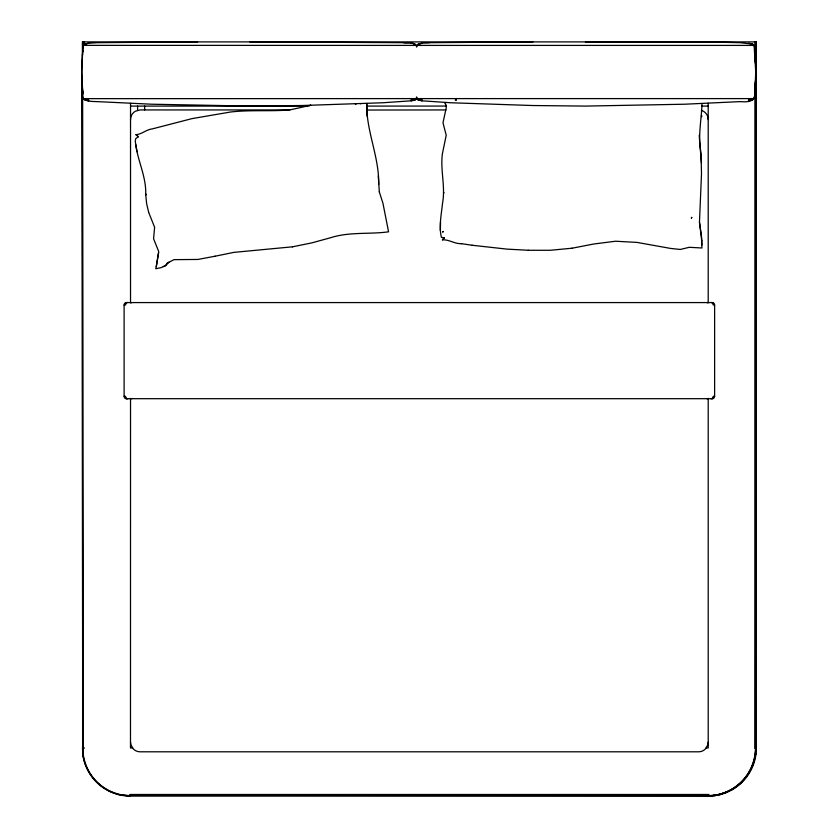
<?xml version="1.0" encoding="UTF-8"?>
<svg xmlns="http://www.w3.org/2000/svg" width="838" height="838" viewBox="0 0 838 838"><rect width="100%" height="100%" fill="white"/><g stroke="black" fill="none" stroke-linecap="round" stroke-linejoin="round"><path stroke-width="1.26" d="M378.671 184.454C379.384 157.031 366.059 130.958 366.74 103.43M753.666 45.357L752.576 44.058L754.127 45.671L755.719 71.89L755.164 85.644L754.745 747.957L754.745 748.596L755.876 748.596L755.509 754.179A47.693 47.693 0 0 1 714.479 795.262L708.257 795.65M755.363 82.574L755.719 747.957L755.719 72.215M755.719 71.796L755.719 41.9M756.222 748.596L756.023 41.9M756.222 747.957L756.222 41.9M411.102 100.822L414.925 99.952L415.983 98.664L414.684 99.994L411.102 100.822L382.882 102.76L301.931 105.525L249.975 106.091L151.751 104.216L97.093 101.618C91.028 101.367 80.961 101.901 82.815 93.427L81.642 71.89L83.192 41.9M417.334 45.367C419.618 41.879 426.951 43.712 430.774 42.686L532.958 41.91M422.205 100.822L418.34 99.952L417.24 98.654L418.288 99.952L422.205 100.822L450.771 102.76L532.727 105.525L585.322 106.091L684.751 104.216L740.09 101.618C755.038 102.854 755.258 98.434 755.164 85.644M81.862 63.74L81.862 80.27M366.855 103.493L367.128 116.262M461.549 243.68C454.741 244.088 449.095 239.343 442.433 239.846L444.444 237.772L441.396 237.332C438.777 226.323 441.375 214.549 442.506 203.424L442.537 203.205C445.607 186.832 440.254 170.418 442.349 154.024L446.214 135.243L442.988 122.819L446.319 107.411L445.072 102.435L445.994 106.07L366.814 106.091M701.972 103.881C701.741 115.55 698.861 131.252 699.866 144.178L701.039 154.234L701.5 173.833L699.468 222.259L701.5 236.337L701.93 247.985L689.286 247.304L680.278 249.452L670.756 248.457L636.985 242.402L615.584 241.229L593.901 243.984L571.883 248.247M82.334 56.272L81.862 63.636M755.028 87.739L755.499 80.375M82.815 50.584L82.344 56.156M755.646 754.2L756.012 747.957M755.97 754.242L756.347 41.9L82.386 41.9L82.386 55.601M83.203 45.891L83.36 45.357L416.444 45.409L416.622 47.085L416.884 45.357M416.884 98.601L416.622 96.925L416.36 98.654M440.526 222.122L440.379 230.607M158.633 252.531L156.277 266.61L158.696 251.505L153.574 238.746L154.621 227.276L148.651 212.328M415.69 45.325C413.438 41.429 406.21 44.215 402.638 42.686L249.86 41.9M410.987 43.22C412.673 41.753 417.554 46.792 414.978 44.393M418.288 99.952L417.261 98.664M83.81 45.367L84.921 44.257M414.569 99.994L416.057 98.654M84.114 45.409L83.213 45.786M415.617 98.601L416.507 98.224M753.226 98.601L754.127 98.224M417.638 45.409L416.737 45.786M708.204 742.175L707.88 744.668L705.387 748.983A9.627 9.627 0 0 1 698.578 751.801L140.156 751.801A9.627 9.627 0 0 1 133.347 748.983L130.854 744.668L130.529 742.175M752.44 99.89L753.666 98.654M418.455 44.257L422.321 43.22M416.978 45.357L418.34 44.058M753.551 98.643L752.566 99.89L748.659 100.822M148.651 212.255L146.619 203.624L145.686 194.186M84.795 44.257L83.58 45.367M156.277 266.62L155.742 268.747L161.011 267.678L165.599 265.573L167.202 263.132L174.042 259.644L197.852 259.455L215.083 256.229M701.427 116.712L701.982 116.157L701.416 115.728M417.565 45.179C418.822 43.597 420.456 44.383 418.036 45.325M413.197 43.785L413.815 43.974L413.26 43.66M84.931 99.952L88.618 100.822M638.137 41.91L720.324 42.256L740.31 42.696L751.403 43.974C749.601 43.377 753.467 43.922 753.299 45.325M699.845 144L699.238 135.316M83.79 41.9L83.8 45.357L84.806 44.058L88.734 43.22L97.093 42.686L197.632 41.91M137.034 151.741L135.253 141.297L135.683 138.679L138.301 136.709L135.955 134.677C141.936 134.29 146.378 129.44 152.432 128.863L191.986 118.629L230.523 112.009C250.174 109.726 269.941 111.506 289.644 109.967L310.73 105.274M366.677 110.04L445.984 109.935M444.255 237.751L442.433 239.846M168.962 262.179L165.526 265.646L163.305 266.631M732.297 789.637L742.279 782.011M84.502 45.325L86.073 44.257L84.753 44.257M415.219 98.695L413.679 99.544L415.009 99.89M752.828 98.695L751.236 99.764L752.534 99.764M752.524 44.058L751.236 44.058L752.608 44.131M83.276 45.409L83.381 41.9M126.496 302.581L125.396 302.843A2.566 2.566 0 0 0 124.108 305.063L124.108 396.206A2.566 2.566 0 0 0 125.396 398.438L126.789 398.794M712.237 398.689L713.348 398.438A2.566 2.566 0 0 0 714.625 396.206L714.625 305.063A2.566 2.566 0 0 0 713.348 302.843L712.237 302.581M751.655 100.12L750.838 100.351M289.759 109.935L140.156 109.935L135.347 111.224A9.627 9.627 0 0 0 130.529 119.562M88.734 43.22L84.806 44.058M309.18 105.745L310.636 105.274M413.26 100.351L414.066 100.12M83.81 98.643L85.151 99.994M214.853 256.271L233.865 252.374L292.63 246.801M292.41 246.833L311.83 242.873L330.486 237.762C349.425 231.623 369.149 234.483 388.57 231.822L382.924 203.142L379.279 191.829M82.512 748.638L82.878 754.263A48.017 48.017 0 0 0 112.114 792.36L118.032 794.476L129.963 796.1L708.78 796.1L720.711 794.476M135.955 134.677L137.128 135.452M127.093 302.581L711.64 302.581M126.014 398.689L711.64 398.689M127.963 398.773L127.093 398.689M83.58 98.654L416.444 98.601M572.103 248.216L550.304 250.279L528.286 250.279M708.896 795.765L714.489 795.388M756.347 748.596L755.981 754.242A48.195 48.195 0 0 1 737.555 786.18A48.112 48.112 0 0 1 714.531 795.723L708.896 796.037L708.896 794.487L129.848 794.487L129.848 796.079L124.202 795.723A48.143 48.143 0 0 1 82.763 754.273L81.862 80.375M752.283 44.016L750.827 43.702M699.845 143.937L701.448 162.802M84.722 44.131L86.084 44.058L85.151 44.016M415.009 44.131L413.647 44.058L414.569 44.016M418.246 44.131L419.629 44.058L418.696 44.016M415.03 44.466L413.647 44.257L415.219 45.325M752.576 44.257L751.236 44.257L752.828 45.325M416.79 45.409L754.074 45.409M416.507 45.786L415.617 45.409M754.127 45.786L753.226 45.409M755.017 56.156L755.499 63.636M82.344 87.854L82.931 93.542M83.213 98.224L84.114 98.601M416.737 98.224L417.638 98.601M416.79 98.601L754.074 98.601M83.999 98.695C83.915 99.617 87.864 100.424 84.502 98.695M418.246 99.89L419.597 99.544L418.036 98.695M130.529 106.091L249.619 106.091M250.112 106.091L307.902 106.091M701.71 106.091L708.204 106.091M126.014 302.581L127.711 302.497M711.033 302.497L712.729 302.581M125.396 302.843L126.517 302.843L125.333 305.063L124.108 305.063M713.348 302.843L712.216 302.843L713.41 305.063L714.625 305.063M124.108 396.206L125.333 396.206L126.517 398.438L125.396 398.438M714.625 396.206L713.41 396.206L712.216 398.438L713.348 398.438M711.033 398.773L712.729 398.689M132.561 747.957L130.487 747.999L130.529 398.438L131.817 398.689M706.183 747.957L708.204 747.957L708.204 398.438L706.916 398.689M82.606 747.999L83.192 748.638L82.386 748.753M708.246 795.618L130.487 795.293L708.246 795.293L708.257 795.932C720.732 795.828 732.8 790.548 741.651 781.906A48.185 48.185 0 0 0 755.331 754.137L755.698 748.491L755.017 754.095A47.829 47.829 0 0 1 713.861 795.293M638.022 41.91L585.427 41.9M528.506 250.279L507.063 249.127L472.014 245.241M699.479 222.363L701.773 240.653M129.848 795.618L124.265 795.252A47.672 47.672 0 0 1 83.224 754.221L82.386 88.409M124.244 795.398L129.848 795.765M748.544 43.22L750.838 43.66M461.319 243.649L472.244 245.272M86.356 100.319L85.686 100.11M419.23 100.11L419.911 100.319M701.354 110.375L703.396 111.224A9.627 9.627 0 0 1 708.204 119.562M360.33 103.703L360.906 103.682M355.26 103.912L355.846 104.436L355.762 103.891M137.086 135.463L138.207 136.814M726.63 792.35L714.531 795.671M135.725 144.607C137.966 161.472 146.367 177.038 145.707 194.406M379.321 191.996L378.294 175.875M82.721 92.348L82.815 93.427M701.72 240.684L701.888 245.01M82.721 748.638L83.088 754.231M755.363 41.9L755.363 61.436M755.164 41.9L755.164 58.367M708.204 103.252L708.204 302.843L706.916 302.581M144.649 106.091L144.649 109.935M137.589 106.091L137.589 110.302M131.817 302.581L130.529 302.843L130.529 103.336M83.999 41.9L83.999 45.409M83.014 41.9L83.014 48.164M82.721 41.9L82.721 51.663M82.606 90.965L82.606 748.638M443.365 231.498L442.778 231.99L443.365 231.498M443.763 192.635L443.532 193.211L443.763 192.635M691.748 217.398L691.381 218.037L691.748 217.398M455.38 99.89L456.322 100.005L455.38 99.89M413.228 100.015L410.913 100.151L413.228 100.015M750.806 100.015L748.46 100.151L750.806 100.015M86.628 100.141L85.916 100.036L88.818 100.151L86.628 100.141M420.184 100.141L419.461 100.036L422.404 100.151L420.184 100.141M413.815 100.036L413.092 100.141L413.815 100.036M751.403 100.036L750.67 100.141L751.403 100.036M145.948 194.269L146.063 194.866L146.001 194.343M83.999 747.999L83.381 748.638L83.999 747.999M708.246 794.696L130.487 795.105L708.246 794.696"/></g></svg>
